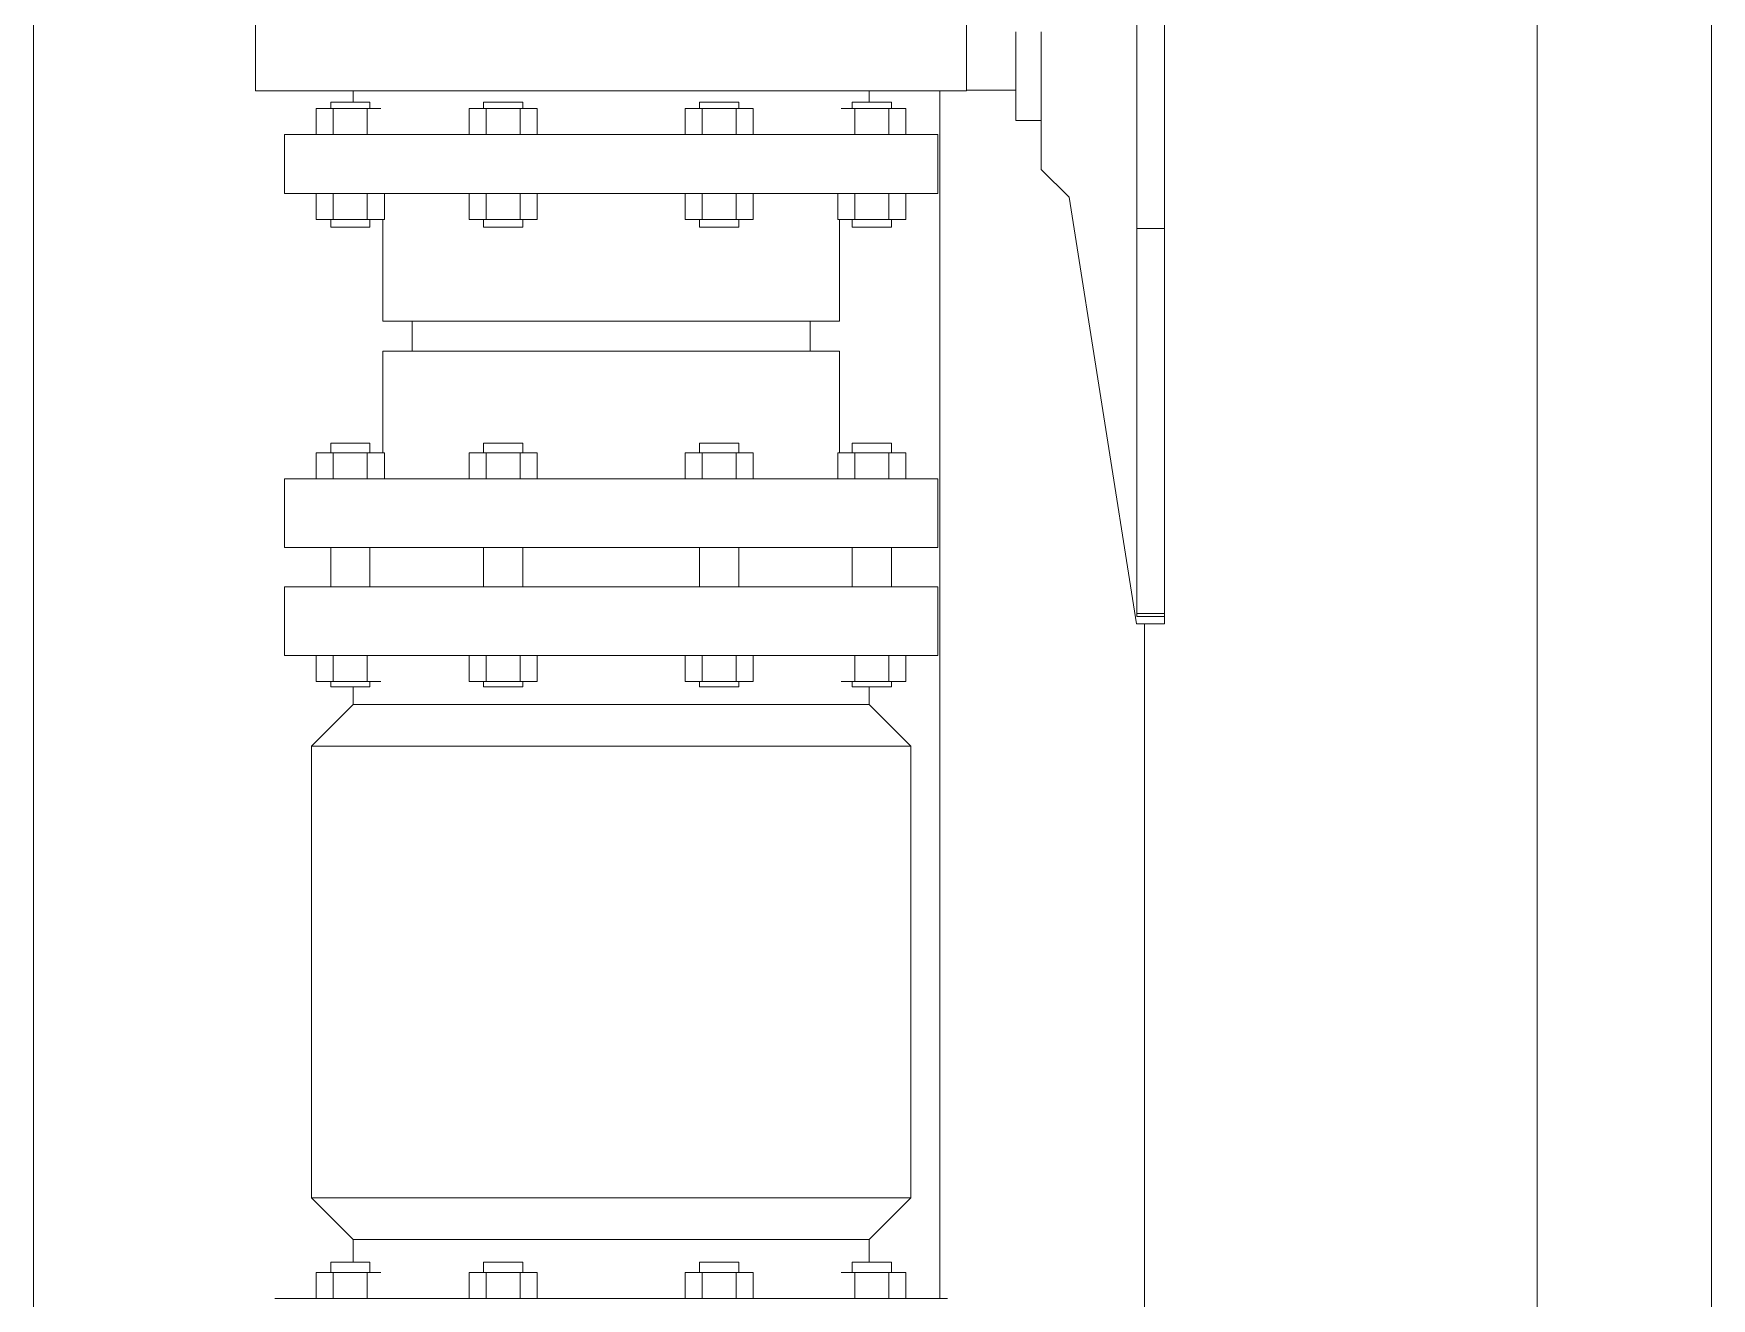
# Model space of a CAD drawing. Header units: metres. Extents: x 62 to 165, y -3 to 9.
# Drawn here: x 108.428 to 109.282, y 0.78 to 1.424 of the extents above; entities that cross this region are included whole.
import ezdxf

# ---------------------------------------------------------------- set-up
doc = ezdxf.new("R2010")
doc.units = ezdxf.units.M
for name, color, linetype, lineweight in [('A-GENM', 7, 'Continuous', 18), ('M-EQPM', 7, 'Continuous', 18), ('P-PIPE', 7, 'Continuous', 18)]:
    doc.layers.add(name, color=color, linetype=linetype, lineweight=lineweight)

# ---------------------------------------------------------------- blocks, each defined once
blk = doc.blocks.new('Tanque Cilindrico - Tanque Cilindrico-1352289-Corte 02')
at = {"layer": 'A-GENM'}
blk.add_line((-93.42435, 1.5), (-93.42435, -0.475), dxfattribs=at)
blk = doc.blocks.new('Bomba Centrifuga - Horizontal - 4 - Bomba Centrifuga - Horizontal - 4-1409928-Corte 02')
at = {"layer": 'M-EQPM', "color": 150, "true_color": 0x007dff}
for p, q in [((-92.35518, 1.45478), (-92.35518, 1.39478)), ((-91.99319, 1.39478), (-91.99319, 1.45478)), ((-91.99319, 1.45478), (-91.99319, 1.39516)), ((-91.90645, 1.32478), (-91.90645, 1.44978)), ((-91.89248, 1.44978), (-91.89248, 1.32478)), ((-91.96821, 1.42478), (-91.96821, 1.37978)), ((-91.95518, 1.38193), (-91.95518, 1.42478)), ((-92.35518, 1.39478), (-92.17419, 1.39478)), ((-92.3055, 1.39478), (-92.3055, 1.38902)), ((-92.17419, 1.39478), (-91.99319, 1.39478)), ((-92.04288, 1.38902), (-92.04288, 1.39478)), ((-91.99319, 1.39516), (-91.96821, 1.39516)), ((-92.3243, 1.38587), (-92.31564, 1.38587)), ((-92.3243, 1.37258), (-92.3243, 1.38587)), ((-92.31698, 1.38902), (-92.31698, 1.38587)), ((-92.31405, 1.38902), (-92.31698, 1.38902)), ((-92.31564, 1.38587), (-92.29832, 1.38587)), ((-92.31564, 1.37258), (-92.31564, 1.38587)), ((-92.29698, 1.38902), (-92.31405, 1.38902)), ((-92.29832, 1.38587), (-92.2914, 1.38587)), ((-92.29832, 1.38587), (-92.29832, 1.37258)), ((-92.29698, 1.38587), (-92.29698, 1.38902)), ((-92.24651, 1.38587), (-92.23785, 1.38587)), ((-92.24651, 1.37258), (-92.24651, 1.38587)), ((-92.23919, 1.38902), (-92.23919, 1.38587)), ((-92.22919, 1.38902), (-92.23919, 1.38902)), ((-92.23785, 1.38587), (-92.22053, 1.38587)), ((-92.23785, 1.37258), (-92.23785, 1.38587)), ((-92.21919, 1.38902), (-92.22919, 1.38902)), ((-92.22053, 1.38587), (-92.21187, 1.38587)), ((-92.22053, 1.38587), (-92.22053, 1.37258)), ((-92.21919, 1.38587), (-92.21919, 1.38902)), ((-92.21187, 1.37258), (-92.21187, 1.38587)), ((-92.13651, 1.38587), (-92.12785, 1.38587)), ((-92.13651, 1.37258), (-92.13651, 1.38587)), ((-92.12919, 1.38902), (-92.12919, 1.38587)), ((-92.11919, 1.38902), (-92.12919, 1.38902)), ((-92.12785, 1.38587), (-92.11053, 1.38587)), ((-92.12785, 1.37258), (-92.12785, 1.38587)), ((-92.10919, 1.38902), (-92.11919, 1.38902)), ((-92.11053, 1.38587), (-92.10187, 1.38587)), ((-92.11053, 1.38587), (-92.11053, 1.37258)), ((-92.10919, 1.38587), (-92.10919, 1.38902)), ((-92.10187, 1.37258), (-92.10187, 1.38587)), ((-92.05698, 1.38587), (-92.05006, 1.38587)), ((-92.0514, 1.38902), (-92.0514, 1.38587)), ((-92.03433, 1.38902), (-92.0514, 1.38902)), ((-92.05006, 1.38587), (-92.03274, 1.38587)), ((-92.05006, 1.37258), (-92.05006, 1.38587)), ((-92.0314, 1.38902), (-92.03433, 1.38902)), ((-92.03274, 1.38587), (-92.02408, 1.38587)), ((-92.03274, 1.38587), (-92.03274, 1.37258)), ((-92.0314, 1.38587), (-92.0314, 1.38902)), ((-92.02408, 1.37258), (-92.02408, 1.38587)), ((-91.96821, 1.37978), (-91.95518, 1.37978)), ((-91.95518, 1.38214), (-91.95518, 1.35478)), ((-92.3405, 1.37258), (-92.3405, 1.34258)), ((-92.3405, 1.37258), (-92.17419, 1.37258)), ((-92.17419, 1.37258), (-92.00788, 1.37258)), ((-92.00788, 1.34258), (-92.00788, 1.37258)), ((-91.95518, 1.35478), (-91.94104, 1.34064)), ((-92.3405, 1.34258), (-92.17419, 1.34258)), ((-92.3243, 1.32928), (-92.3243, 1.34258)), ((-92.31564, 1.32928), (-92.31564, 1.34258)), ((-92.29832, 1.34258), (-92.29832, 1.32928)), ((-92.28966, 1.32928), (-92.28966, 1.34258)), ((-92.24651, 1.32928), (-92.24651, 1.34258)), ((-92.23785, 1.32928), (-92.23785, 1.34258)), ((-92.22053, 1.34258), (-92.22053, 1.32928)), ((-92.21187, 1.32928), (-92.21187, 1.34258)), ((-92.17419, 1.34258), (-92.00788, 1.34258)), ((-92.13651, 1.32928), (-92.13651, 1.34258)), ((-92.12785, 1.32928), (-92.12785, 1.34258)), ((-92.11053, 1.34258), (-92.11053, 1.32928)), ((-92.10187, 1.32928), (-92.10187, 1.34258)), ((-92.05872, 1.32928), (-92.05872, 1.34258)), ((-92.05006, 1.32928), (-92.05006, 1.34258)), ((-92.03274, 1.34258), (-92.03274, 1.32928)), ((-92.02408, 1.32928), (-92.02408, 1.34258)), ((-91.94104, 1.34064), (-91.90663, 1.12335)), ((-92.31564, 1.32928), (-92.3243, 1.32928)), ((-92.31698, 1.32928), (-92.31698, 1.32538)), ((-92.31698, 1.32538), (-92.31405, 1.32538)), ((-92.29832, 1.32928), (-92.31564, 1.32928)), ((-92.31405, 1.32538), (-92.29698, 1.32538)), ((-92.28966, 1.32928), (-92.29832, 1.32928)), ((-92.29698, 1.32538), (-92.29698, 1.32928)), ((-92.2905, 1.32928), (-92.2905, 1.27758)), ((-92.23785, 1.32928), (-92.24651, 1.32928)), ((-92.23919, 1.32928), (-92.23919, 1.32538)), ((-92.23919, 1.32538), (-92.22919, 1.32538)), ((-92.22053, 1.32928), (-92.23785, 1.32928)), ((-92.22919, 1.32538), (-92.21919, 1.32538)), ((-92.21187, 1.32928), (-92.22053, 1.32928)), ((-92.21919, 1.32538), (-92.21919, 1.32928)), ((-92.12785, 1.32928), (-92.13651, 1.32928)), ((-92.12919, 1.32928), (-92.12919, 1.32538)), ((-92.12919, 1.32538), (-92.11919, 1.32538)), ((-92.11053, 1.32928), (-92.12785, 1.32928)), ((-92.11919, 1.32538), (-92.10919, 1.32538)), ((-92.10187, 1.32928), (-92.11053, 1.32928)), ((-92.10919, 1.32538), (-92.10919, 1.32928)), ((-92.05006, 1.32928), (-92.05872, 1.32928)), ((-92.05788, 1.27758), (-92.05788, 1.32928)), ((-92.0514, 1.32928), (-92.0514, 1.32538)), ((-92.0514, 1.32538), (-92.03433, 1.32538)), ((-92.03274, 1.32928), (-92.05006, 1.32928)), ((-92.03433, 1.32538), (-92.0314, 1.32538)), ((-92.02408, 1.32928), (-92.03274, 1.32928)), ((-92.0314, 1.32538), (-92.0314, 1.32928)), ((-91.90645, 1.12856), (-91.90645, 1.32478)), ((-91.89248, 1.32478), (-91.90645, 1.32478)), ((-91.89248, 1.32478), (-91.89248, 1.12856)), ((-92.2905, 1.27758), (-92.17419, 1.27758)), ((-92.2755, 1.27758), (-92.2755, 1.26222)), ((-92.17419, 1.27758), (-92.05788, 1.27758)), ((-92.07288, 1.26222), (-92.07288, 1.27758)), ((-92.2905, 1.26222), (-92.2905, 1.21052)), ((-92.2905, 1.26222), (-92.17419, 1.26222)), ((-92.17419, 1.26222), (-92.05788, 1.26222)), ((-92.05788, 1.21052), (-92.05788, 1.26222)), ((-92.31698, 1.21543), (-92.31698, 1.21052)), ((-92.31405, 1.21543), (-92.31698, 1.21543)), ((-92.29698, 1.21543), (-92.31405, 1.21543)), ((-92.29698, 1.21052), (-92.29698, 1.21543)), ((-92.23919, 1.21543), (-92.23919, 1.21052)), ((-92.22919, 1.21543), (-92.23919, 1.21543)), ((-92.21919, 1.21543), (-92.22919, 1.21543)), ((-92.21919, 1.21052), (-92.21919, 1.21543)), ((-92.12919, 1.21543), (-92.12919, 1.21052)), ((-92.11919, 1.21543), (-92.12919, 1.21543)), ((-92.10919, 1.21543), (-92.11919, 1.21543)), ((-92.10919, 1.21052), (-92.10919, 1.21543)), ((-92.0514, 1.21543), (-92.0514, 1.21052)), ((-92.03433, 1.21543), (-92.0514, 1.21543)), ((-92.0314, 1.21543), (-92.03433, 1.21543)), ((-92.0314, 1.21052), (-92.0314, 1.21543)), ((-92.3243, 1.21052), (-92.31564, 1.21052)), ((-92.3243, 1.19722), (-92.3243, 1.21052)), ((-92.31564, 1.21052), (-92.29832, 1.21052)), ((-92.31564, 1.19722), (-92.31564, 1.21052)), ((-92.29832, 1.21052), (-92.28966, 1.21052)), ((-92.29832, 1.21052), (-92.29832, 1.19722)), ((-92.28966, 1.19722), (-92.28966, 1.21052)), ((-92.24651, 1.21052), (-92.23785, 1.21052)), ((-92.24651, 1.19722), (-92.24651, 1.21052)), ((-92.23785, 1.21052), (-92.22053, 1.21052)), ((-92.23785, 1.19722), (-92.23785, 1.21052)), ((-92.22053, 1.21052), (-92.21187, 1.21052)), ((-92.22053, 1.21052), (-92.22053, 1.19722)), ((-92.21187, 1.19722), (-92.21187, 1.21052)), ((-92.13651, 1.21052), (-92.12785, 1.21052)), ((-92.13651, 1.19722), (-92.13651, 1.21052)), ((-92.12785, 1.21052), (-92.11053, 1.21052)), ((-92.12785, 1.19722), (-92.12785, 1.21052)), ((-92.11053, 1.21052), (-92.10187, 1.21052)), ((-92.11053, 1.21052), (-92.11053, 1.19722)), ((-92.10187, 1.19722), (-92.10187, 1.21052)), ((-92.05872, 1.21052), (-92.05006, 1.21052)), ((-92.05872, 1.19722), (-92.05872, 1.21052)), ((-92.05006, 1.21052), (-92.03274, 1.21052)), ((-92.05006, 1.19722), (-92.05006, 1.21052)), ((-92.03274, 1.21052), (-92.02408, 1.21052)), ((-92.03274, 1.21052), (-92.03274, 1.19722)), ((-92.02408, 1.19722), (-92.02408, 1.21052)), ((-92.3405, 1.19722), (-92.3405, 1.16222)), ((-92.3405, 1.19722), (-92.17419, 1.19722)), ((-92.17419, 1.19722), (-92.00788, 1.19722)), ((-92.00788, 1.16222), (-92.00788, 1.19722)), ((-92.3405, 1.16222), (-92.17419, 1.16222)), ((-92.31698, 1.16222), (-92.31698, 1.14222)), ((-92.29698, 1.14222), (-92.29698, 1.16222)), ((-92.23919, 1.16222), (-92.23919, 1.14222)), ((-92.21919, 1.14222), (-92.21919, 1.16222)), ((-92.17419, 1.16222), (-92.00788, 1.16222)), ((-92.12919, 1.16222), (-92.12919, 1.14222)), ((-92.10919, 1.14222), (-92.10919, 1.16222)), ((-92.0514, 1.16222), (-92.0514, 1.14222)), ((-92.0314, 1.14222), (-92.0314, 1.16222)), ((-92.3405, 1.14222), (-92.3405, 1.10722)), ((-92.3405, 1.14222), (-92.17419, 1.14222)), ((-92.17419, 1.14222), (-92.00788, 1.14222)), ((-92.00788, 1.10722), (-92.00788, 1.14222)), ((-91.90645, 1.12856), (-91.90645, 1.12711)), ((-91.89248, 1.12856), (-91.90645, 1.12856)), ((-91.89248, 1.12711), (-91.89248, 1.12856)), ((-91.90663, 1.12335), (-91.89248, 1.12335)), ((-91.89248, 1.12711), (-91.90645, 1.12711)), ((-91.89248, 1.12335), (-91.89248, 1.12711)), ((-92.3405, 1.10722), (-92.17419, 1.10722)), ((-92.3243, 1.09392), (-92.3243, 1.10722)), ((-92.31564, 1.09392), (-92.31564, 1.10722)), ((-92.29832, 1.10722), (-92.29832, 1.09392)), ((-92.24651, 1.09392), (-92.24651, 1.10722)), ((-92.23785, 1.09392), (-92.23785, 1.10722)), ((-92.22053, 1.10722), (-92.22053, 1.09392)), ((-92.21187, 1.09392), (-92.21187, 1.10722)), ((-92.17419, 1.10722), (-92.00788, 1.10722)), ((-92.13651, 1.09392), (-92.13651, 1.10722)), ((-92.12785, 1.09392), (-92.12785, 1.10722)), ((-92.11053, 1.10722), (-92.11053, 1.09392)), ((-92.10187, 1.09392), (-92.10187, 1.10722)), ((-92.05006, 1.09392), (-92.05006, 1.10722)), ((-92.03274, 1.10722), (-92.03274, 1.09392)), ((-92.02408, 1.09392), (-92.02408, 1.10722)), ((-92.31564, 1.09392), (-92.3243, 1.09392)), ((-92.31698, 1.09392), (-92.31698, 1.0913)), ((-92.29832, 1.09392), (-92.31564, 1.09392)), ((-92.2914, 1.09392), (-92.29832, 1.09392)), ((-92.29698, 1.0913), (-92.29698, 1.09392)), ((-92.23785, 1.09392), (-92.24651, 1.09392)), ((-92.23919, 1.09392), (-92.23919, 1.0913)), ((-92.22053, 1.09392), (-92.23785, 1.09392)), ((-92.21187, 1.09392), (-92.22053, 1.09392)), ((-92.21919, 1.0913), (-92.21919, 1.09392)), ((-92.12785, 1.09392), (-92.13651, 1.09392)), ((-92.12919, 1.09392), (-92.12919, 1.0913)), ((-92.11053, 1.09392), (-92.12785, 1.09392)), ((-92.10187, 1.09392), (-92.11053, 1.09392)), ((-92.10919, 1.0913), (-92.10919, 1.09392)), ((-92.05006, 1.09392), (-92.05698, 1.09392)), ((-92.0514, 1.09392), (-92.0514, 1.0913)), ((-92.03274, 1.09392), (-92.05006, 1.09392)), ((-92.02408, 1.09392), (-92.03274, 1.09392)), ((-92.0314, 1.0913), (-92.0314, 1.09392)), ((-92.31698, 1.0913), (-92.31405, 1.0913)), ((-92.31405, 1.0913), (-92.29698, 1.0913)), ((-92.3055, 1.0913), (-92.3055, 1.08222)), ((-92.23919, 1.0913), (-92.22919, 1.0913)), ((-92.22919, 1.0913), (-92.21919, 1.0913)), ((-92.12919, 1.0913), (-92.11919, 1.0913)), ((-92.11919, 1.0913), (-92.10919, 1.0913)), ((-92.0514, 1.0913), (-92.03433, 1.0913)), ((-92.04288, 1.08222), (-92.04288, 1.0913)), ((-92.03433, 1.0913), (-92.0314, 1.0913)), ((-92.3055, 1.08222), (-92.32671, 1.06101)), ((-92.3055, 1.08222), (-92.17419, 1.08222)), ((-92.17419, 1.08222), (-92.04288, 1.08222)), ((-92.02166, 1.06101), (-92.04288, 1.08222)), ((-92.32671, 1.06101), (-92.32671, 0.83101)), ((-92.32671, 1.06101), (-92.17419, 1.06101)), ((-92.17419, 1.06101), (-92.02166, 1.06101)), ((-92.02166, 0.83101), (-92.02166, 1.06101)), ((-92.32671, 0.83101), (-92.3055, 0.80979)), ((-92.32671, 0.83101), (-92.17419, 0.83101)), ((-92.17419, 0.83101), (-92.02166, 0.83101)), ((-92.04288, 0.80979), (-92.02166, 0.83101)), ((-92.3055, 0.80979), (-92.3055, 0.79832)), ((-92.3055, 0.80979), (-92.17419, 0.80979)), ((-92.17419, 0.80979), (-92.04288, 0.80979)), ((-92.04288, 0.79832), (-92.04288, 0.80979)), ((-92.31698, 0.79832), (-92.31698, 0.79309)), ((-92.31405, 0.79832), (-92.31698, 0.79832)), ((-92.29698, 0.79832), (-92.31405, 0.79832)), ((-92.29698, 0.79309), (-92.29698, 0.79832)), ((-92.23919, 0.79832), (-92.23919, 0.79309)), ((-92.22919, 0.79832), (-92.23919, 0.79832)), ((-92.21919, 0.79832), (-92.22919, 0.79832)), ((-92.21919, 0.79309), (-92.21919, 0.79832)), ((-92.12919, 0.79832), (-92.12919, 0.79309)), ((-92.11919, 0.79832), (-92.12919, 0.79832)), ((-92.10919, 0.79832), (-92.11919, 0.79832)), ((-92.10919, 0.79309), (-92.10919, 0.79832)), ((-92.0514, 0.79832), (-92.0514, 0.79309)), ((-92.03433, 0.79832), (-92.0514, 0.79832)), ((-92.0314, 0.79832), (-92.03433, 0.79832)), ((-92.0314, 0.79309), (-92.0314, 0.79832)), ((-92.3243, 0.79309), (-92.31564, 0.79309)), ((-92.3243, 0.77979), (-92.3243, 0.79309)), ((-92.31564, 0.79309), (-92.29832, 0.79309)), ((-92.31564, 0.77979), (-92.31564, 0.79309)), ((-92.29832, 0.79309), (-92.2914, 0.79309)), ((-92.29832, 0.79309), (-92.29832, 0.77979)), ((-92.24651, 0.79309), (-92.23785, 0.79309)), ((-92.24651, 0.77979), (-92.24651, 0.79309)), ((-92.23785, 0.79309), (-92.22053, 0.79309)), ((-92.23785, 0.77979), (-92.23785, 0.79309)), ((-92.22053, 0.79309), (-92.21187, 0.79309)), ((-92.22053, 0.79309), (-92.22053, 0.77979)), ((-92.21187, 0.77979), (-92.21187, 0.79309)), ((-92.13651, 0.79309), (-92.12785, 0.79309)), ((-92.13651, 0.77979), (-92.13651, 0.79309)), ((-92.12785, 0.79309), (-92.11053, 0.79309)), ((-92.12785, 0.77979), (-92.12785, 0.79309)), ((-92.11053, 0.79309), (-92.10187, 0.79309)), ((-92.11053, 0.79309), (-92.11053, 0.77979)), ((-92.10187, 0.77979), (-92.10187, 0.79309)), ((-92.05698, 0.79309), (-92.05006, 0.79309)), ((-92.05006, 0.79309), (-92.03274, 0.79309)), ((-92.05006, 0.77979), (-92.05006, 0.79309)), ((-92.03274, 0.79309), (-92.02408, 0.79309)), ((-92.03274, 0.79309), (-92.03274, 0.77979)), ((-92.02408, 0.77979), (-92.02408, 0.79309)), ((-92.3455, 0.77979), (-92.17419, 0.77979)), ((-92.17419, 0.77979), (-92.00288, 0.77979))]:
    blk.add_line(p, q, dxfattribs=at)
blk = doc.blocks.new('AB1_REVER_SAN_ZZ_ZZ_MO_T_A_rvt-2-Corte 02')
at = {"layer": 'P-PIPE', "color": 150, "true_color": 0x007dff}
for p, q in [((-93.51304, 0.43733), (-93.51304, 1.8031)), ((-94.27866, 1.67854), (-94.27866, 0.73466)), ((-93.81727, 0.7799), (-93.81727, 1.39478)), ((-93.71304, 1.12335), (-93.71304, 0.43733))]:
    blk.add_line(p, q, dxfattribs=at)
at = {"layer": 'A-GENM', "lineweight": 18}
blk.add_blockref('Tanque Cilindrico - Tanque Cilindrico-1352289-Corte 02', (0, 0), dxfattribs=at)
at = {"layer": 'M-EQPM', "lineweight": 18}
blk.add_blockref('Bomba Centrifuga - Horizontal - 4 - Bomba Centrifuga - Horizontal - 4-1409928-Corte 02', (-1.8104, 0), dxfattribs=at)

msp = doc.modelspace()

# ---------------------------------------------------------------- block references
at = {"lineweight": 5}
msp.add_blockref('AB1_REVER_SAN_ZZ_ZZ_MO_T_A_rvt-2-Corte 02', (202.70645, 0), dxfattribs=at)

doc.saveas('drawing.dxf')
